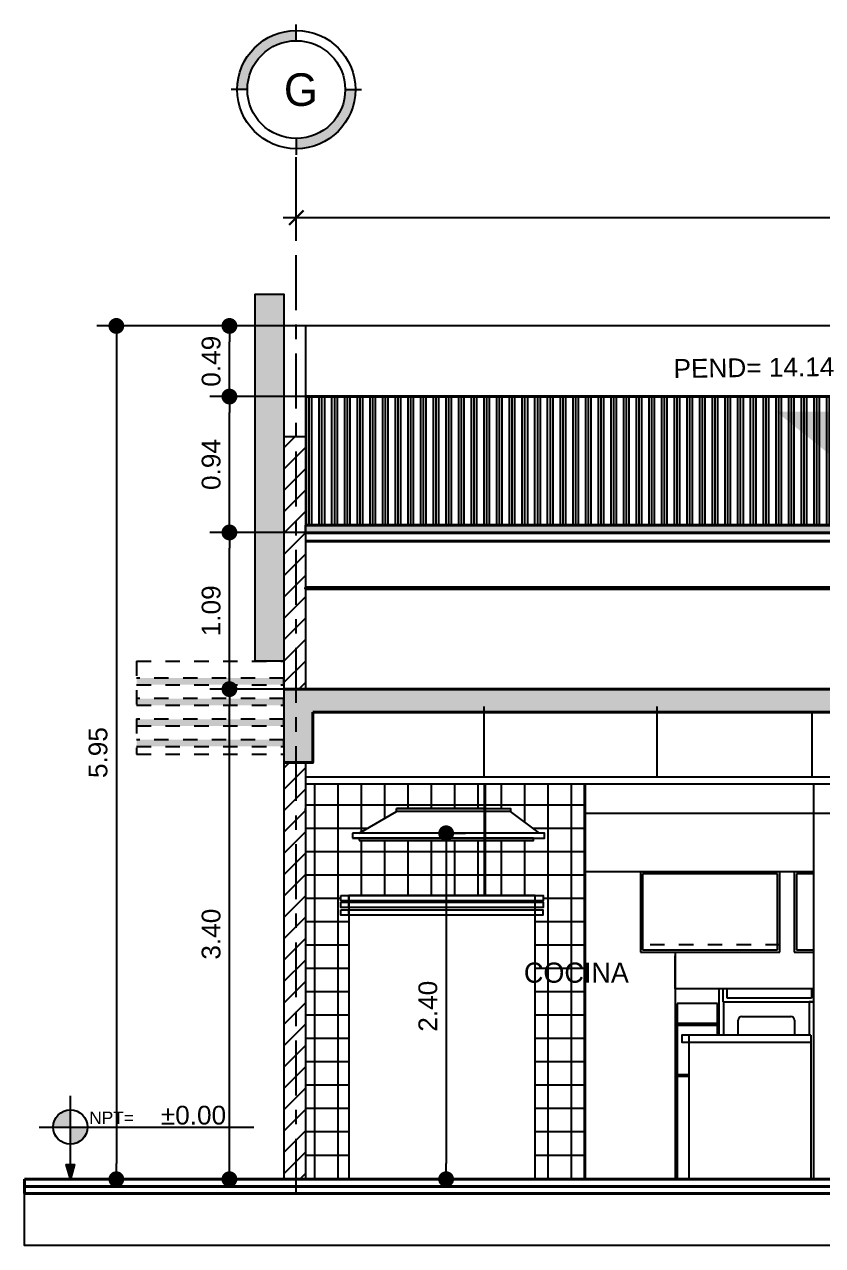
# Model space of a CAD drawing. Header units: metres. Extents: x 5805.4 to 5902.4, y 1788.4 to 1816.4.
# Drawn here: x 5805.45 to 5810.98, y 1788.44 to 1796.91 of the extents above; entities that cross this region are included whole.
import ezdxf
from ezdxf.enums import TextEntityAlignment as Align

# ---------------------------------------------------------------- set-up
doc = ezdxf.new("R2010")
doc.units = ezdxf.units.M
doc.header["$LTSCALE"] = 0.02
doc.linetypes.add('CENTER2', pattern=[28.575, 19.05, -3.175, 3.175, -3.175])
doc.linetypes.add('HIDDEN', pattern=[0.375, 0.25, -0.125])
for name, color, linetype in [('A - Ejes', 7, 'CENTER2'), ('A-Cielo Reflejado', 2, 'Continuous'), ('A-Cotas', 7, 'Continuous'), ('A-Cotas Generales', 2, 'Continuous'), ('A-Paredes Externas', 3, 'Continuous'), ('A-Proyeccion de Dintel', 8, 'Continuous'), ('A-Puertas', 7, 'Continuous'), ('A-Texto Espacios', 7, 'Continuous'), ('DIM', 8, 'Continuous'), ('GRIDTEXT', 1, 'Continuous'), ('HACHT', 9, 'Continuous'), ('HATCH', 8, 'Continuous'), ('LCE A-ELEV-INT', 6, 'Continuous'), ('Muebles EN', 6, 'Continuous'), ('Q', 8, 'Continuous'), ('TE-Cubierta', 3, 'Continuous'), ('TE-Estrutura', 4, 'Continuous')]:
    doc.layers.add(name, color=color, linetype=linetype)
doc.layers.add('paredes', color=5, linetype='Continuous', lineweight=40)
doc.styles.add('Arial', font='arial.ttf', dxfattribs={"height": 0.15})
doc.styles.add('BANKGOTHIC', font='bgothl.ttf', dxfattribs={"height": 0.3})
doc.styles.add('Cotas 50', font='arial.ttf', dxfattribs={"height": 0.09})
doc.styles.add('Cotas 75', font='arial.ttf', dxfattribs={"height": 0.13})
doc.styles.add('TITTEXTL', font='')
doc.styles.get('TITTEXTL').set_extended_font_data('MicrogrammaDBolExt')
doc.dimstyles.new('COTAS 50', dxfattribs={"dimtxt": 0.09, "dimasz": 0.1, "dimexe": 0.09, "dimexo": 0, "dimgap": 0.05, "dimtad": 1, "dimzin": 1, "dimdsep": 46, "dimtxsty": 'Cotas 50', "dimblk": 'ARCHTICK', "dimcen": 0.1, "dimdle": 0.09, "dimclrd": 9, "dimclre": 9, "dimclrt": 256, "dimaunit": 1, "dimadec": 4, "dimazin": 0, "dimtfac": 1, "dimtmove": 0, "dimatfit": 3, "dimfxl": 0, "dimarcsym": 0})
doc.dimstyles.new('Estilo 75', dxfattribs={"dimtxt": 0.13, "dimasz": 0.11, "dimexe": 0.135, "dimexo": 0, "dimgap": 0.06, "dimtad": 1, "dimzin": 1, "dimdsep": 46, "dimtxsty": 'Cotas 75', "dimblk": 'DOT', "dimcen": 0.135, "dimdle": 0.135, "dimclrd": 9, "dimclre": 9, "dimclrt": 256, "dimadec": 0, "dimazin": 0, "dimtfac": 1, "dimtmove": 1, "dimatfit": 1, "dimfxl": 0, "dimarcsym": 0})
pattern_1 = [(0, (-4.02835, 0.44458), (0, 0.161925), []), (90, (-4.02835, 0.44458), (-0.161925, 1e-17), [])]
pattern_2 = [(45, (-4.02835, 0.44458), (-0.074087113, 0.074087113), [])]

# ---------------------------------------------------------------- blocks, each defined once
blk = doc.blocks.new('Simbolo niveles (Alzado)')
at = {"layer": 'A-Cotas', "ltscale": 10}
h = blk.add_hatch(color=256, dxfattribs=at)
h.paths.add_polyline_path([(0, 0.728, 0.414214), (-0.18, 0.548), (0, 0.548)])
h.paths.add_polyline_path([(0.18, 0.548), (0, 0.548), (0, 0.368, 0.414214)])
at = {"layer": 'A-Cotas', "ltscale": 0.05}
blk.add_hatch(color=6, dxfattribs=at).paths.add_polyline_path([(0.043, 0.153), (-0.043, 0.153), (0, 0)])
at = {"layer": 'A-Cotas', "color": 6, "ltscale": 10}
for p, q in [((0, 0.153), (0, 0.875)), ((-0.328, 0.548), (1.928, 0.548))]:
    blk.add_line(p, q, dxfattribs=at)
blk.add_lwpolyline([(0, 0), (-0.043, 0.153), (0.043, 0.153), (0, 0)], dxfattribs=at)
at = {"layer": 'A-Cotas', "color": 1, "ltscale": 10}
blk.add_circle((0, 0.548), 0.18, dxfattribs=at)
at = {"layer": 'A-Cotas', "insert": (0.433, 0.646), "char_height": 0.13, "attachment_point": 5, "style": 'Cotas 75'}
blk.add_mtext('NPT=', dxfattribs=at)
blk = doc.blocks.new('BUBLE C')
at = {"layer": 'GRIDTEXT'}
h = blk.add_hatch(color=8, dxfattribs=at)
h.paths.add_polyline_path([(0, 0.7), (0, 0.7627, 0.414214), (-0.3627, 0.4), (-0.3, 0.4, -0.414214)])
h.paths.add_polyline_path([(0.3627, 0.4), (0.3, 0.4, -0.414214), (0, 0.1), (0, 0.0373, 0.414214)])
at = {"layer": 'GRIDTEXT', "color": 8}
for points in [[(0, 0.7), (0, 0.8)], [(-0.3, 0.4), (-0.4, 0.4)], [(0.3, 0.4), (0.4, 0.4)], [(0, 0.1), (0, 0)]]:
    blk.add_lwpolyline(points, dxfattribs=at)
blk.add_circle((0, 0.4), 0.3627, dxfattribs=at)
at = {"layer": 'GRIDTEXT'}
blk.add_circle((0, 0.4), 0.3, dxfattribs=at)
at = {"layer": 'GRIDTEXT', "style": 'TITTEXTL'}
blk.add_attdef('A', text='', height=0.16, dxfattribs=at).set_placement((0, 0.4), align=Align.MIDDLE)
blk = doc.blocks.new('_Dot')
at = {"color": 0, "linetype": 'ByBlock', "lineweight": -2}
blk.add_line((-0.5, 0), (-1, 0), dxfattribs=at)
at = {"color": 0, "linetype": 'ByBlock', "const_width": 0.5}
blk.add_lwpolyline([(-0.25, 0, 1), (0.25, 0, 1)], format="xyb", close=True, dxfattribs=at)
blk = doc.blocks.new('*D56')
at = {"layer": 'DIM', "color": 9, "lineweight": -2, "transparency": 16777216}
for p, q in [((5808.3702, 1791.3003), (5808.5066, 1791.3003)), ((5808.3716, 1791.1903), (5808.3716, 1789.0103)), ((5808.3702, 1788.9003), (5808.5066, 1788.9003))]:
    blk.add_line(p, q, dxfattribs=at)
at = {"layer": 'DIM', "color": 9, "lineweight": -2, "transparency": 16777216, "xscale": 0.11, "yscale": 0.11, "zscale": 0.11}
for p, rotation in [((5808.3716, 1791.3003), 90), ((5808.3716, 1788.9003), 270)]:
    blk.add_blockref('_Dot', p, dxfattribs=dict(at, rotation=rotation))
at = {"layer": 'DIM', "transparency": 16777216, "insert": (5808.2453, 1790.1003), "char_height": 0.13, "attachment_point": 5, "rotation": 90, "style": 'Cotas 75'}
blk.add_mtext('2.40', dxfattribs=at)
blk = doc.blocks.new('*D57')
at = {"layer": 'DIM', "color": 9, "lineweight": -2, "transparency": 16777216}
for p, q in [((5807.2465, 1792.3003), (5806.7333, 1792.3003)), ((5806.8683, 1789.0103), (5806.8683, 1792.1903)), ((5807.2465, 1788.9003), (5806.7333, 1788.9003))]:
    blk.add_line(p, q, dxfattribs=at)
at = {"layer": 'DIM', "color": 9, "lineweight": -2, "transparency": 16777216, "xscale": 0.11, "yscale": 0.11, "zscale": 0.11}
for p, rotation in [((5806.8683, 1792.3003), 90), ((5806.8683, 1788.9003), 270)]:
    blk.add_blockref('_Dot', p, dxfattribs=dict(at, rotation=rotation))
at = {"layer": 'DIM', "transparency": 16777216, "insert": (5806.7418, 1790.6003), "char_height": 0.13, "attachment_point": 5, "rotation": 90, "style": 'Cotas 75'}
blk.add_mtext('3.40', dxfattribs=at)
blk = doc.blocks.new('*D58')
at = {"layer": 'DIM', "color": 9, "lineweight": -2, "transparency": 16777216}
for p, q in [((5807.3966, 1793.3874), (5806.7333, 1793.3874)), ((5806.8683, 1792.4103), (5806.8683, 1793.2774)), ((5807.2465, 1792.3003), (5806.7333, 1792.3003))]:
    blk.add_line(p, q, dxfattribs=at)
at = {"layer": 'DIM', "color": 9, "lineweight": -2, "transparency": 16777216, "xscale": 0.11, "yscale": 0.11, "zscale": 0.11}
for p, rotation in [((5806.8683, 1793.3874), 90), ((5806.8683, 1792.3003), 270)]:
    blk.add_blockref('_Dot', p, dxfattribs=dict(at, rotation=rotation))
at = {"layer": 'DIM', "transparency": 16777216, "insert": (5806.7419, 1792.8438), "char_height": 0.13, "attachment_point": 5, "rotation": 90, "style": 'Cotas 75'}
blk.add_mtext('1.09', dxfattribs=at)
blk = doc.blocks.new('*D59')
at = {"layer": 'DIM', "color": 9, "lineweight": -2, "transparency": 16777216}
for p, q in [((5807.3966, 1794.3303), (5806.7333, 1794.3303)), ((5806.8683, 1793.4974), (5806.8683, 1794.2203)), ((5807.3966, 1793.3874), (5806.7333, 1793.3874))]:
    blk.add_line(p, q, dxfattribs=at)
at = {"layer": 'DIM', "color": 9, "lineweight": -2, "transparency": 16777216, "xscale": 0.11, "yscale": 0.11, "zscale": 0.11}
for p, rotation in [((5806.8683, 1794.3303), 90), ((5806.8683, 1793.3874), 270)]:
    blk.add_blockref('_Dot', p, dxfattribs=dict(at, rotation=rotation))
at = {"layer": 'DIM', "transparency": 16777216, "insert": (5806.7419, 1793.8588), "char_height": 0.13, "attachment_point": 5, "rotation": 90, "style": 'Cotas 75'}
blk.add_mtext('0.94', dxfattribs=at)
blk = doc.blocks.new('*D60')
at = {"layer": 'DIM', "color": 9, "lineweight": -2, "transparency": 16777216}
for p, q in [((5807.2465, 1794.8203), (5806.7333, 1794.8203)), ((5806.8683, 1794.4403), (5806.8683, 1794.7103)), ((5807.3966, 1794.3303), (5806.7333, 1794.3303))]:
    blk.add_line(p, q, dxfattribs=at)
at = {"layer": 'DIM', "color": 9, "lineweight": -2, "transparency": 16777216, "xscale": 0.11, "yscale": 0.11, "zscale": 0.11}
for p, rotation in [((5806.8683, 1794.8203), 90), ((5806.8683, 1794.3303), 270)]:
    blk.add_blockref('_Dot', p, dxfattribs=dict(at, rotation=rotation))
at = {"layer": 'DIM', "transparency": 16777216, "insert": (5806.7419, 1794.5753), "char_height": 0.13, "attachment_point": 5, "rotation": 90, "style": 'Cotas 75'}
blk.add_mtext('0.49', dxfattribs=at)
blk = doc.blocks.new('*D46')
at = {"layer": 'DIM', "color": 9, "lineweight": -2, "transparency": 16777216}
for p, q in [((5806.9117, 1794.8203), (5805.9489, 1794.8203)), ((5806.0839, 1794.7103), (5806.0839, 1789.0103)), ((5806.9117, 1788.9003), (5805.9489, 1788.9003))]:
    blk.add_line(p, q, dxfattribs=at)
at = {"layer": 'DIM', "color": 9, "lineweight": -2, "transparency": 16777216, "xscale": 0.11, "yscale": 0.11, "zscale": 0.11}
for p, rotation in [((5806.0839, 1794.8203), 90), ((5806.0839, 1788.9003), 270)]:
    blk.add_blockref('_Dot', p, dxfattribs=dict(at, rotation=rotation))
at = {"layer": 'DIM', "transparency": 16777216, "insert": (5805.9575, 1791.8603), "char_height": 0.13, "attachment_point": 5, "rotation": 90, "style": 'Cotas 75'}
blk.add_mtext('5.95', dxfattribs=at)
blk = doc.blocks.new('_ArchTick')
at = {"color": 0, "linetype": 'ByBlock', "const_width": 0.15}
blk.add_lwpolyline([(-0.5, -0.5), (0.5, 0.5)], dxfattribs=at)
blk = doc.blocks.new('*D64')
at = {"layer": 'DIM', "color": 9, "lineweight": -2, "transparency": 16777216}
for p, q in [((5807.3322, 1795.4902), (5807.3322, 1795.662)), ((5815.778, 1795.4902), (5815.778, 1795.662)), ((5807.2422, 1795.572), (5815.868, 1795.572))]:
    blk.add_line(p, q, dxfattribs=at)
at = {"layer": 'DIM', "color": 9, "lineweight": -2, "transparency": 16777216, "xscale": 0.1, "yscale": 0.1, "zscale": 0.1, "rotation": 180}
blk.add_blockref('_ArchTick', (5807.3322, 1795.572), dxfattribs=at)
at = {"layer": 'DIM', "color": 9, "lineweight": -2, "transparency": 16777216, "xscale": 0.1, "yscale": 0.1, "zscale": 0.1}
blk.add_blockref('_ArchTick', (5815.778, 1795.572), dxfattribs=at)
at = {"layer": 'DIM', "transparency": 16777216, "insert": (5811.5551, 1795.6679), "char_height": 0.09, "attachment_point": 5, "style": 'Cotas 50'}
blk.add_mtext('8.48', dxfattribs=at)

msp = doc.modelspace()

# ---------------------------------------------------------------- hatches: boundary and pattern name
at = {"layer": 'A-Cotas', "ltscale": 10}
h = msp.add_hatch(color=256, dxfattribs=at)
h.paths.add_polyline_path([(5805.7649, 1789.3806, 0.414214), (5805.6461, 1789.2618), (5805.7649, 1789.2618)])
h.paths.add_polyline_path([(5805.8837, 1789.2618), (5805.7649, 1789.2618), (5805.7649, 1789.143, 0.414214)])
h = msp.add_hatch(color=256, dxfattribs=at)
h.paths.add_polyline_path([(5805.7649, 1789.3806, 0.414214), (5805.6461, 1789.2618), (5805.7649, 1789.2618)])
h.paths.add_polyline_path([(5805.8837, 1789.2618), (5805.7649, 1789.2618), (5805.7649, 1789.143, 0.414214)])
h = msp.add_hatch(color=256, dxfattribs=at)
h.paths.add_polyline_path([(5805.7649, 1789.3806, 0.414214), (5805.6461, 1789.2618), (5805.7649, 1789.2618)])
h.paths.add_polyline_path([(5805.8837, 1789.2618), (5805.7649, 1789.2618), (5805.7649, 1789.143, 0.414214)])
h = msp.add_hatch(color=256, dxfattribs=at)
h.paths.add_polyline_path([(5805.7649, 1789.3806, 0.414214), (5805.6461, 1789.2618), (5805.7649, 1789.2618)])
h.paths.add_polyline_path([(5805.8837, 1789.2618), (5805.7649, 1789.2618), (5805.7649, 1789.143, 0.414214)])
h = msp.add_hatch(color=256, dxfattribs=at)
h.paths.add_polyline_path([(5805.7649, 1789.3806, 0.414214), (5805.6461, 1789.2618), (5805.7649, 1789.2618)])
h.paths.add_polyline_path([(5805.8837, 1789.2618), (5805.7649, 1789.2618), (5805.7649, 1789.143, 0.414214)])
at = {"layer": 'A-Puertas', "true_color": 0xf57a00}
h = msp.add_hatch(color=30, dxfattribs=at)
h.dxf.hatch_style = 1
h.paths.add_polyline_path([(5807.2465, 1792.3768), (5806.2248, 1792.3768), (5806.2248, 1792.3307), (5807.2465, 1792.3307)])
h.paths.add_polyline_path([(5807.2444, 1792.2343), (5806.2248, 1792.2343), (5806.2248, 1792.1882), (5807.2444, 1792.1882)])
h.paths.add_polyline_path([(5807.2444, 1792.0918), (5806.2248, 1792.0918), (5806.2248, 1792.0457), (5807.2444, 1792.0457)])
h.paths.add_polyline_path([(5807.2444, 1791.9493), (5806.2248, 1791.9493), (5806.2248, 1791.9032), (5807.2444, 1791.9032)])
at = {"layer": 'DIM', "true_color": 0xf8991e}
h = msp.add_hatch(color=30, dxfattribs=at)
h.dxf.hatch_style = 1
h.paths.add_polyline_path([(5807.2465, 1795.0403), (5807.0465, 1795.0403), (5807.0465, 1792.4936), (5807.2465, 1792.4936)])
at = {"layer": 'DIM'}
h = msp.add_hatch(color=6, dxfattribs=at)
h.dxf.hatch_style = 1
h.paths.add_polyline_path([(5811.3807, 1794.226), (5810.6607, 1794.226), (5811.0207, 1793.938)])
at = {"layer": 'DIM', "true_color": 0xf8991e}
h = msp.add_hatch(dxfattribs=at)
h.set_pattern_fill('ANSI31', color=30, scale=0.033)
h.set_pattern_definition(pattern_2)
h.paths.add_polyline_path([(5807.3322, 1794.0503), (5807.2465, 1794.0503), (5807.2465, 1792.4936), (5807.2465, 1792.3003), (5807.3322, 1792.3003)])
h.paths.add_polyline_path([(5807.3322, 1794.0503), (5807.3322, 1792.3003), (5807.3966, 1792.3003), (5807.3966, 1792.9964), (5807.3965, 1792.9964), (5807.3965, 1793.0062), (5807.3966, 1794.0503)])
at = {"layer": 'DIM'}
h = msp.add_hatch(dxfattribs=at)
h.set_pattern_fill('AR-CONC', color=256, scale=0.00078)
h.set_pattern_definition([(50, (8.96137, 0.44458), (0.1421040418, -0.0124324867), [0.014859, -0.163449]), (355, (8.96137, 0.44458), (-0.0274898687, 0.1490243393), [0.0118872, -0.1307596557]), (100.4514447, (8.97321, 0.44355), (0.1146141727, 0.1365918465), [0.012628207, -0.1389103908]), (46.1842, (8.96137, 0.4842), (0.211441652, -0.032793016), [0.0222885, -0.2451735]), (96.6355576, (8.97899, 0.48147), (0.1851752246, 0.192992377), [0.018942318, -0.208365774]), (351.184151, (8.96137, 0.4842), (0.1851752246, 0.192992377), [0.017830774, -0.196138591]), (21, (8.98118, 0.4743), (0.1182592252, -0.0797668546), [0.014859, -0.163449]), (326, (8.98118, 0.4743), (0.048205582, 0.1436666136), [0.0118872, -0.1307592]), (71.451445, (8.99103, 0.46765), (0.166464807, 0.0638997597), [0.012628207, -0.1389101513]), (37.5, (8.961365, 0.44458), (0.00240911054, 0.0659529303), [0, -0.12917424, 0, -0.1327404, 0, -0.1312545]), (7.5, (8.961365, 0.44458), (0.05211933676, 0.07814084836), [0, -0.07568184, 0, -0.12620244, 0, -0.0500253]), (327.5, (8.917185, 0.44458), (0.10576066423, -0.0044684203), [0, -0.04953, 0, -0.1545336, 0, -0.2050542]), (317.5, (8.89737, 0.44458), (0.1155407615, 0.019832663), [0, -0.064389, 0, -0.10262616, 0, -0.1456182])])
h.paths.add_polyline_path([(5815.8565, 1792.3003), (5807.2465, 1792.3003), (5807.2465, 1791.7903), (5807.4465, 1791.7903), (5807.4465, 1792.1403), (5815.6565, 1792.1403), (5815.6565, 1791.7903), (5815.8565, 1791.7903)])
at = {"layer": 'DIM', "true_color": 0xf8991e}
h = msp.add_hatch(dxfattribs=at)
h.set_pattern_fill('ANSI31', color=30, scale=0.033)
h.set_pattern_definition(pattern_2)
h.paths.add_polyline_path([(5807.3322, 1791.7903), (5807.2465, 1791.7903), (5807.2465, 1788.9003), (5807.3322, 1788.9003)])
h.paths.add_polyline_path([(5807.3966, 1791.7903), (5807.3322, 1791.7903), (5807.3322, 1788.9003), (5807.3966, 1788.9003)])
at = {"layer": 'HACHT'}
h = msp.add_hatch(dxfattribs=at)
h.set_pattern_fill('GOST_GROUND', color=256, scale=0.0088, angle=45)
h.set_pattern_definition([(90, (-4.02835, 0.04458), (0.088, 0.088), [0.176]), (90, (-4.00968, 0.06325), (0.088, 0.088), [0.176]), (90, (-3.99102, 0.08192), (0.088, 0.088), [0.176])])
h.paths.add_polyline_path([(5807.3966, 1794.3303), (5807.3966, 1793.4374), (5815.6995, 1793.4374), (5815.6995, 1794.3303)])
at = {"layer": 'HATCH'}
h = msp.add_hatch(dxfattribs=at)
h.set_pattern_fill('NET', color=256, scale=0.051)
h.set_pattern_definition(pattern_1)
h.paths.add_polyline_path([(5808.6406, 1791.2512), (5807.7678, 1791.2512), (5807.7678, 1791.2671), (5807.7221, 1791.2671), (5807.7221, 1791.3003), (5807.7678, 1791.3003), (5808.0276, 1791.4503), (5808.0276, 1791.4713), (5808.6406, 1791.4713), (5808.6406, 1791.6403), (5807.3966, 1791.6403), (5807.3966, 1788.9003), (5807.6971, 1788.9003), (5807.6971, 1790.7326), (5807.6956, 1790.7326), (5807.6405, 1790.7326), (5807.6405, 1790.7693), (5807.6971, 1790.7693), (5807.6971, 1790.7865), (5807.6405, 1790.7865), (5807.6405, 1790.8231), (5807.6971, 1790.8231), (5807.6971, 1790.8311), (5807.6405, 1790.8311), (5807.6405, 1790.8678), (5808.6406, 1790.8678)])
h = msp.add_hatch(dxfattribs=at)
h.set_pattern_fill('NET', color=256, scale=0.051)
h.set_pattern_definition(pattern_1)
h.paths.add_polyline_path([(5809.0441, 1790.8678), (5809.0441, 1790.8311), (5809.0441, 1790.7693), (5809.0426, 1790.7693), (5809.0426, 1790.7326), (5808.9891, 1790.7326), (5808.9891, 1788.9003), (5809.3335, 1788.9003), (5809.3335, 1791.4403), (5809.3335, 1791.6403), (5808.6406, 1791.6403), (5808.6406, 1791.4713), (5808.8184, 1791.4713), (5808.8184, 1791.4503), (5809.0184, 1791.3003), (5809.0531, 1791.3003), (5809.0531, 1791.2671), (5808.9786, 1791.2671), (5808.9786, 1791.2512), (5808.6406, 1791.2512), (5808.6406, 1790.8678), (5808.9876, 1790.8678)])
h.paths.add_polyline_path([(5808.6479, 1790.1635), (5809.8767, 1790.1635), (5809.8767, 1790.5164), (5808.6479, 1790.5164)], flags=9)
at = {"layer": 'TE-Cubierta'}
h = msp.add_hatch(color=8, dxfattribs=at)
h.dxf.hatch_style = 1
h.paths.add_polyline_path([(5807.3966, 1793.4374), (5807.3966, 1793.3874), (5815.6995, 1793.3874), (5815.6995, 1793.4374)])

# ---------------------------------------------------------------- linework, layer by layer
at = {"color": 8}
for p, q in [((5810.6863, 1791.0339), (5809.7186, 1791.0339)), ((5809.7186, 1791.0339), (5809.7186, 1790.4751)), ((5810.6703, 1791.0179), (5809.7346, 1791.0179)), ((5809.7346, 1791.0179), (5809.7346, 1790.4911)), ((5810.6703, 1790.4911), (5810.6703, 1791.0179)), ((5810.6863, 1790.4751), (5810.6863, 1791.0339)), ((5810.9191, 1791.0339), (5810.7854, 1791.0339)), ((5810.7854, 1791.0339), (5810.7854, 1790.4751)), ((5810.9191, 1791.0179), (5810.8014, 1791.0179)), ((5810.8014, 1791.0179), (5810.8014, 1790.4911)), ((5809.7186, 1790.4751), (5810.6863, 1790.4751)), ((5809.7346, 1790.4911), (5810.6703, 1790.4911)), ((5809.9611, 1790.4751), (5809.9611, 1788.9003)), ((5810.7854, 1790.4751), (5810.9191, 1790.4751)), ((5810.8014, 1790.4911), (5810.9191, 1790.4911)), ((5810.2659, 1789.9003), (5810.2659, 1790.2214)), ((5810.2532, 1790.1198), (5809.9738, 1790.1198)), ((5809.9738, 1790.1198), (5809.9738, 1788.9003)), ((5810.2532, 1789.9003), (5810.2532, 1790.1198)), ((5810.2532, 1789.9801), (5809.9738, 1789.9801)), ((5810.2532, 1789.9674), (5809.9738, 1789.9674)), ((5810.056, 1789.6245), (5809.9738, 1789.6245)), ((5810.056, 1789.6118), (5809.9738, 1789.6118))]:
    msp.add_line(p, q, dxfattribs=at)
at = {"color": 8, "linetype": 'HIDDEN'}
msp.add_line((5810.6863, 1790.5259), (5809.7186, 1790.5259), dxfattribs=at)
at = {"layer": 'A - Ejes'}
msp.add_lwpolyline([(5807.3322, 1788.8003), (5807.3322, 1796.0076)], dxfattribs=at)
at = {"layer": 'A-Cielo Reflejado'}
for p, q in [((5808.6349, 1791.6903, -0.0317), (5808.6349, 1792.1803, -3.2186)), ((5808.6349, 1791.6903, -0.0317), (5808.6349, 1792.1803, -3.2186)), ((5809.8349, 1791.6903, -0.0309), (5809.8349, 1792.1803, -3.219)), ((5809.8349, 1791.6903, -2.3634), (5809.8349, 1792.1336, -2.3634)), ((5810.9098, 1791.6903, 2.5724), (5810.9098, 1792.1403, -0.3543)), ((5810.9098, 1791.6903, 2.5724), (5810.9098, 1792.1403, -0.3543))]:
    msp.add_line(p, q, dxfattribs=at)
for points in [[(5815.6995, 1791.6903), (5807.3966, 1791.6903)], [(5815.6995, 1791.6403), (5807.3966, 1791.6403)]]:
    msp.add_lwpolyline(points, dxfattribs=at)
at = {"layer": 'A-Cotas', "color": 6, "ltscale": 10}
for p, q in [((5805.7649, 1789.0013), (5805.7649, 1789.4776)), ((5805.7649, 1789.0013), (5805.7649, 1789.4776)), ((5805.7649, 1789.0013), (5805.7649, 1789.4776)), ((5805.7649, 1789.0013), (5805.7649, 1789.4776)), ((5805.7649, 1789.0013), (5805.7649, 1789.4776)), ((5805.5482, 1789.2618), (5807.0377, 1789.2618)), ((5805.5482, 1789.2618), (5807.0377, 1789.2618)), ((5805.5482, 1789.2618), (5807.0377, 1789.2618)), ((5805.5482, 1789.2618), (5807.0377, 1789.2618)), ((5805.5482, 1789.2618), (5807.0377, 1789.2618))]:
    msp.add_line(p, q, dxfattribs=at)
at = {"layer": 'A-Cotas', "color": 1, "ltscale": 10}
msp.add_circle((5805.7649, 1789.2618), 0.1188, dxfattribs=at)
msp.add_circle((5805.7649, 1789.2618), 0.1188, dxfattribs=at)
msp.add_circle((5805.7649, 1789.2618), 0.1188, dxfattribs=at)
msp.add_circle((5805.7649, 1789.2618), 0.1188, dxfattribs=at)
msp.add_circle((5805.7649, 1789.2618), 0.1188, dxfattribs=at)
at = {"layer": 'A-Paredes Externas'}
for points in [[(5807.2465, 1794.8203), (5807.2465, 1788.9003)], [(5815.8565, 1794.8203), (5807.2465, 1794.8203)], [(5807.3966, 1794.8203), (5807.3966, 1792.3003)], [(5807.3966, 1791.7903), (5807.3966, 1788.9003)], [(5810.9191, 1791.6403), (5810.9191, 1788.9003)]]:
    msp.add_lwpolyline(points, dxfattribs=at)
at = {"layer": 'A-Proyeccion de Dintel', "color": 250, "linetype": 'HIDDEN', "ltscale": 20}
for points in [[(5806.2248, 1792.4936), (5807.2465, 1792.4936)], [(5806.2248, 1792.4936), (5806.2248, 1791.8503)], [(5807.2465, 1792.4936), (5807.2465, 1791.8503)], [(5806.2248, 1792.3307), (5807.2465, 1792.3307), (5807.2465, 1792.3768), (5806.2248, 1792.3768)], [(5806.2248, 1791.8503), (5807.2465, 1791.8503)]]:
    msp.add_lwpolyline(points, dxfattribs=at)
for points, elevation in [([(5806.2248, 1792.1882), (5807.2465, 1792.1882), (5807.2465, 1792.2343), (5806.2248, 1792.2343)], -2.3938), ([(5806.2248, 1792.0457), (5807.2465, 1792.0457), (5807.2465, 1792.0918), (5806.2248, 1792.0918)], -9.5753), ([(5806.2248, 1791.9032), (5807.2465, 1791.9032), (5807.2465, 1791.9493), (5806.2248, 1791.9493)], -7.1815)]:
    msp.add_lwpolyline(points, dxfattribs=dict(at, elevation=elevation))
at = {"layer": 'DIM'}
for points in [[(5807.2465, 1792.4936), (5807.0465, 1792.4936), (5807.0465, 1795.0403), (5807.2465, 1795.0403)], [(5805.4464, 1788.8003), (5818.6781, 1788.8003), (5818.6781, 1788.4398), (5805.4464, 1788.4398)]]:
    msp.add_lwpolyline(points, close=True, dxfattribs=at)
for points in [[(5807.3966, 1794.0503), (5807.2465, 1794.0503)], [(5815.6995, 1793.4374), (5807.3966, 1793.4374)]]:
    msp.add_lwpolyline(points, dxfattribs=at)
at = {"layer": 'HATCH'}
for points in [[(5809.3335, 1791.4403), (5812.9342, 1791.4403)], [(5810.9191, 1791.0339), (5809.3335, 1791.0339)]]:
    msp.add_lwpolyline(points, dxfattribs=at)
at = {"layer": 'LCE A-ELEV-INT', "color": 8}
for p, q in [((5809.9611, 1790.2211), (5809.9611, 1790.4496)), ((5810.9191, 1790.2211), (5809.9611, 1790.2211)), ((5810.2898, 1790.2209), (5810.2898, 1790.1451)), ((5810.2898, 1790.2209), (5810.2898, 1790.1451)), ((5810.3214, 1790.1558), (5810.3214, 1790.2209)), ((5810.9056, 1790.2209), (5810.9056, 1790.1558)), ((5810.2898, 1790.1451), (5810.2898, 1790.1304)), ((5810.2898, 1790.1304), (5810.296, 1790.1304)), ((5810.2898, 1790.1304), (5810.9191, 1790.1304)), ((5810.296, 1790.1304), (5810.296, 1789.9003)), ((5810.296, 1790.1304), (5810.296, 1789.9003)), ((5810.9056, 1790.1558), (5810.3214, 1790.1558)), ((5810.9191, 1790.1304), (5810.8889, 1790.1304)), ((5810.8889, 1790.1304), (5810.8889, 1789.9003)), ((5810.3976, 1789.9003), (5810.3976, 1790.0034)), ((5810.423, 1790.0288), (5810.7619, 1790.0288)), ((5810.7873, 1790.0034), (5810.7873, 1789.9003))]:
    msp.add_line(p, q, dxfattribs=at)
at = {"layer": 'LCE A-ELEV-INT', "color": 8, "extrusion": (0, 0, -1)}
for p, q in [((5810.2898, 1790.2209), (5810.2898, 1790.1451)), ((5810.2898, 1790.1304), (5810.296, 1790.1304)), ((5810.296, 1790.1304), (5810.296, 1789.9003))]:
    msp.add_line(p, q, dxfattribs=at)
at = {"layer": 'LCE A-ELEV-INT', "color": 8}
for centre, start, end in [((5810.423, 1790.0034), 90, 180), ((5810.7619, 1790.0034), 0, 90)]:
    msp.add_arc(centre, 0.0254, start, end, dxfattribs=at)
at = {"layer": 'Muebles EN'}
msp.add_line((5810.902, 1789.9003), (5810.056, 1789.9003), dxfattribs=at)
for points in [[(5807.3966, 1791.4503), (5807.3966, 1791.4713)], [(5807.7678, 1791.3003), (5808.0276, 1791.4503)], [(5808.6406, 1791.4713), (5808.8184, 1791.4713), (5808.8184, 1791.4503), (5808.0276, 1791.4503)], [(5808.6406, 1791.4713), (5808.0276, 1791.4713)], [(5808.0276, 1791.4503), (5808.0276, 1791.4713)], [(5808.0276, 1791.4713), (5808.8184, 1791.4713)], [(5808.8184, 1791.4503), (5808.0276, 1791.4503)], [(5809.0184, 1791.3003), (5808.8184, 1791.4503)], [(5807.3966, 1791.3003), (5807.3966, 1791.2671)], [(5807.3966, 1791.2671), (5807.3966, 1791.2512)], [(5809.0184, 1791.3003), (5807.7221, 1791.3003)], [(5807.7221, 1791.2671), (5809.0531, 1791.2671), (5809.0531, 1791.3003), (5807.7221, 1791.3003)], [(5807.7221, 1791.3003), (5807.7221, 1791.2671)], [(5807.7678, 1791.2512), (5808.9786, 1791.2512), (5808.9786, 1791.2671), (5807.7221, 1791.2671)], [(5807.7678, 1791.2671), (5807.7678, 1791.2512)], [(5810.056, 1789.9003), (5810.006, 1789.9003), (5810.006, 1789.8503), (5810.056, 1789.8503), (5810.902, 1789.8503)], [(5810.056, 1789.9003), (5810.056, 1788.9003)], [(5810.902, 1789.9003), (5810.902, 1788.9003)]]:
    msp.add_lwpolyline(points, dxfattribs=at)
for points in [[(5807.6405, 1790.8678), (5808.9876, 1790.8678), (5808.9876, 1790.8311), (5807.6405, 1790.8311)], [(5807.6405, 1790.8231), (5808.9876, 1790.8231), (5808.9876, 1790.7865), (5807.6405, 1790.7865)], [(5807.6971, 1788.9003), (5808.9891, 1788.9003), (5808.9891, 1790.8678), (5807.6971, 1790.8678)], [(5807.6971, 1790.8678), (5809.0441, 1790.8678), (5809.0441, 1790.8311), (5807.6971, 1790.8311)], [(5807.6971, 1790.8231), (5809.0441, 1790.8231), (5809.0441, 1790.7865), (5807.6971, 1790.7865)], [(5807.6405, 1790.7693), (5808.9876, 1790.7693), (5808.9876, 1790.7326), (5807.6405, 1790.7326)], [(5807.6956, 1790.7693), (5809.0426, 1790.7693), (5809.0426, 1790.7326), (5807.6956, 1790.7326)]]:
    msp.add_lwpolyline(points, close=True, dxfattribs=at)
at = {"layer": 'paredes'}
for points in [[(5815.6995, 1794.3303), (5807.3966, 1794.3303)], [(5815.6995, 1793.4374), (5807.3966, 1793.4374)], [(5815.6995, 1793.3264), (5807.3966, 1793.3264)], [(5815.6995, 1792.9964), (5807.3966, 1792.9964)], [(5815.8565, 1792.3003), (5807.2465, 1792.3003)], [(5807.2465, 1791.7903), (5807.4465, 1791.7903), (5807.4465, 1792.1403)], [(5807.4465, 1792.1403), (5815.6565, 1792.1403)], [(5808.6406, 1791.6403), (5808.6406, 1790.8678)], [(5809.3335, 1791.6403), (5809.3335, 1788.9003)], [(5809.3335, 1791.4403), (5809.3335, 1791.6403)], [(5809.3335, 1791.4403), (5809.3335, 1788.9003)], [(5818.6815, 1788.9003), (5805.4464, 1788.9003)], [(5805.4464, 1788.9003), (5805.4464, 1788.8003)], [(5818.6815, 1788.8503), (5805.4464, 1788.8503)], [(5818.6815, 1788.8003), (5805.4464, 1788.8003)]]:
    msp.add_lwpolyline(points, dxfattribs=at)
msp.add_lwpolyline([(5807.3965, 1793.0062), (5815.6995, 1793.0062), (5815.6995, 1792.9964), (5807.3965, 1792.9964)], close=True, dxfattribs=at)
at = {"layer": 'TE-Cubierta', "color": 8}
msp.add_lwpolyline([(5807.3966, 1793.4374), (5815.6995, 1793.4374), (5815.6995, 1793.3874), (5807.3966, 1793.3874)], close=True, dxfattribs=at)
msp.add_lwpolyline([(5815.6995, 1793.3874), (5807.3966, 1793.3874)], dxfattribs=at)
at = {"layer": 'TE-Estrutura', "color": 4}
msp.add_lwpolyline([(5815.6995, 1793.3798), (5807.3966, 1793.3798)], dxfattribs=at)

# ---------------------------------------------------------------- block references
at = {"layer": 'A-Cotas', "linetype": 'Continuous', "xscale": 0.6599999999999682, "yscale": 0.6599999999999682, "zscale": 0.6599999999999682}
msp.add_blockref('Simbolo niveles (Alzado)', (5805.7649, 1788.9003), dxfattribs=at)
at = {"layer": 'Q', "color": 8}
ref = msp.add_blockref('BUBLE C', (5807.3322, 1796.0076), dxfattribs=dict(at, xscale=1.130731725560117, yscale=1.130731725560117, zscale=1.130731725560117))
ref.add_attrib('A', 'G', dxfattribs={"layer": 'GRIDTEXT', "height": 0.2261, "style": 'BANKGOTHIC'}).set_placement((5807.3639, 1796.4599), align=Align.MIDDLE)

# ---------------------------------------------------------------- texts
at = {"layer": 'A-Cotas', "insert": (5806.051, 1789.3269), "char_height": 0.0858, "attachment_point": 5, "style": 'Cotas 75'}
msp.add_mtext('NPT=', dxfattribs=at)
msp.add_mtext('NPT=', dxfattribs=at)
msp.add_mtext('NPT=', dxfattribs=at)
msp.add_mtext('NPT=', dxfattribs=at)
msp.add_mtext('NPT=', dxfattribs=at)
at = {"layer": 'A-Cotas', "linetype": 'Continuous', "insert": (5806.6189, 1789.3438), "char_height": 0.13, "attachment_point": 5, "style": 'Cotas 75'}
msp.add_mtext('±0.00', dxfattribs=at)
at = {"layer": 'A-Cotas Generales', "color": 7, "linetype": 'Continuous', "insert": (5810.5064, 1794.5314), "char_height": 0.13, "attachment_point": 5, "rotation": 0.70063, "style": 'Arial'}
msp.add_mtext('PEND= 14.14', dxfattribs=at)
at = {"layer": 'A-Texto Espacios', "color": 1, "insert": (5809.275, 1790.3325), "char_height": 0.14, "attachment_point": 5, "style": 'BANKGOTHIC'}
msp.add_mtext_dynamic_manual_height_columns('COCINA', width=4.379481, gutter_width=0.75, heights=[0], dxfattribs=at)

# ---------------------------------------------------------------- dimensions: what is measured, and where the dimension line sits
at = {"layer": 'DIM'}
dim = msp.add_linear_dim(base=(5815.778, 1795.572), p1=(5807.3322, 1795.4902), p2=(5815.778, 1795.4902), text='8.48', dimstyle='COTAS 50', dxfattribs=at)
dim.commit()
dim.dimension.update_dxf_attribs({"geometry": '*D64', "text_midpoint": (5811.5551, 1795.6679)})
dim = msp.add_linear_dim(base=(5806.0839, 1788.9003), p1=(5806.9117, 1794.8203), p2=(5806.9117, 1788.9003), angle=90, text='5.95', dimstyle='Estilo 75', dxfattribs=at)
dim.commit()
dim.dimension.update_dxf_attribs({"geometry": '*D46', "text_midpoint": (5805.9575, 1791.8603)})
for base, p1, p2, picture, middle in [((5806.8683, 1794.8203), (5807.3966, 1794.3303), (5807.2465, 1794.8203), '*D60', (5806.7419, 1794.5753)), ((5806.8683, 1794.3303), (5807.3966, 1793.3874), (5807.3966, 1794.3303), '*D59', (5806.7419, 1793.8588)), ((5806.8683, 1793.3874), (5807.2465, 1792.3003), (5807.3966, 1793.3874), '*D58', (5806.7419, 1792.8438)), ((5806.8683, 1792.3003), (5807.2465, 1788.9003), (5807.2465, 1792.3003), '*D57', (5806.7418, 1790.6003)), ((5808.3716, 1788.9003), (5808.3702, 1791.3003), (5808.3702, 1788.9003), '*D56', (5808.2453, 1790.1003))]:
    dim = msp.add_linear_dim(base=base, p1=p1, p2=p2, angle=90, dimstyle='Estilo 75', dxfattribs=at)
    dim.commit()
    dim.dimension.update_dxf_attribs({"geometry": picture, "text_midpoint": middle})

doc.saveas('drawing.dxf')
